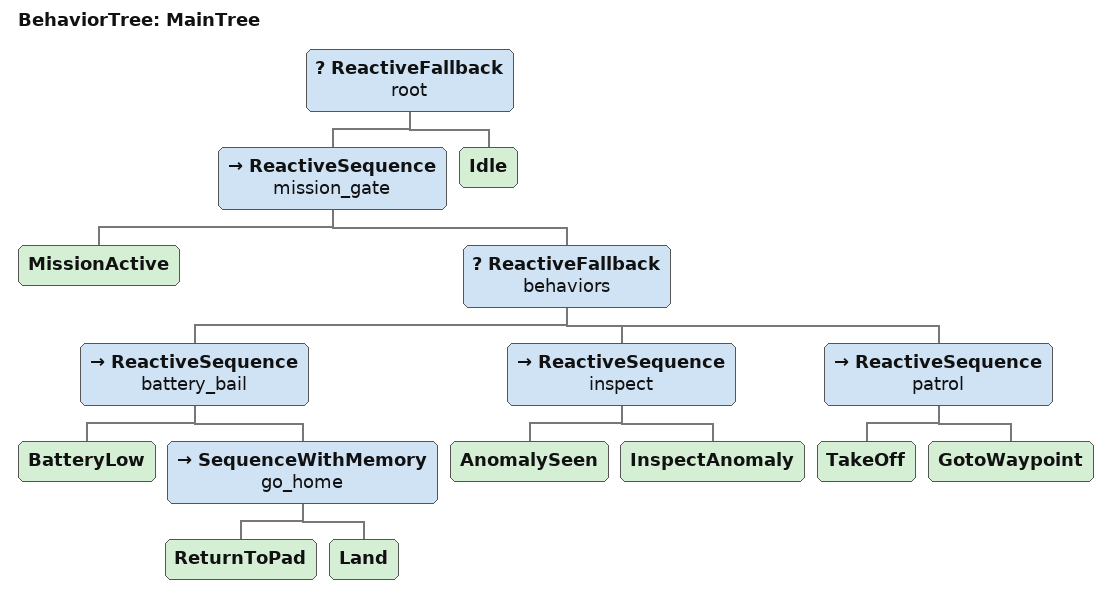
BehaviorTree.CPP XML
<root BTCPP_format="4">
  <BehaviorTree ID="MainTree">
    <ReactiveFallback name="root">
      <ReactiveSequence name="mission_gate">
        <MissionActive/>
        <ReactiveFallback name="behaviors">
          <ReactiveSequence name="battery_bail">
            <BatteryLow/>
            <SequenceWithMemory name="go_home">
              <ReturnToPad/>
              <Land/>
            </SequenceWithMemory>
          </ReactiveSequence>
          <ReactiveSequence name="inspect">
            <AnomalySeen/>
            <InspectAnomaly/>
          </ReactiveSequence>
          <ReactiveSequence name="patrol">
            <TakeOff/>
            <GotoWaypoint/>
          </ReactiveSequence>
        </ReactiveFallback>
      </ReactiveSequence>
      <Idle/>
    </ReactiveFallback>
  </BehaviorTree>
</root>
